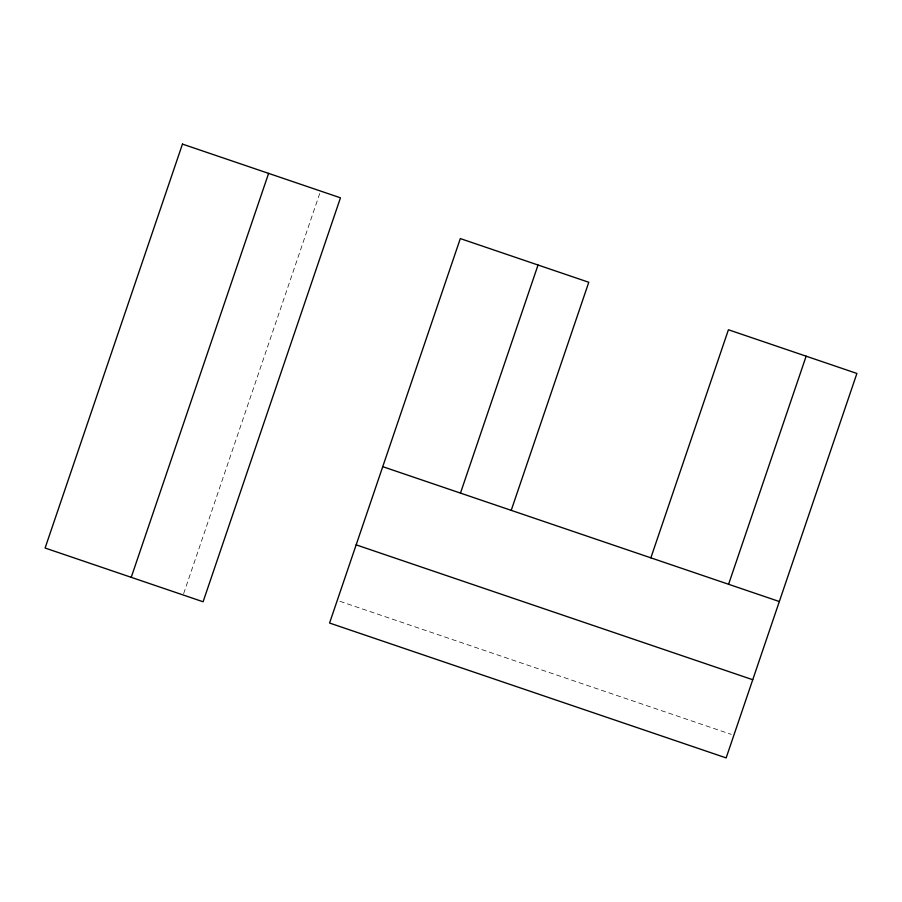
<?xml version="1.0" encoding="UTF-8"?>
<svg xmlns="http://www.w3.org/2000/svg" width="902" height="902" viewBox="0 0 902 902"><rect width="100%" height="100%" fill="white"/><g stroke="black" fill="none" stroke-linecap="round" stroke-linejoin="round"><path stroke-width="0.68" stroke-dasharray="4.51 3.38" d="M183.636 593.663L320.097 192.385M339.93 601.307L731.195 734.363"/><path stroke-width="1.35" d="M131.23 577.325L268.604 173.387M460.471 493.101L538.032 265.008M511.22 510.352L588.781 282.27L460.313 238.579L329.568 623.034L726.155 757.905L856.9 373.451L728.421 329.76L650.861 557.842M728.591 584.27L806.151 356.189M382.741 466.661L779.339 601.533M356.155 544.853L752.742 679.725M182.463 144.094L45.1 548.033L203.097 601.769L340.46 197.82L182.463 144.094"/></g></svg>
